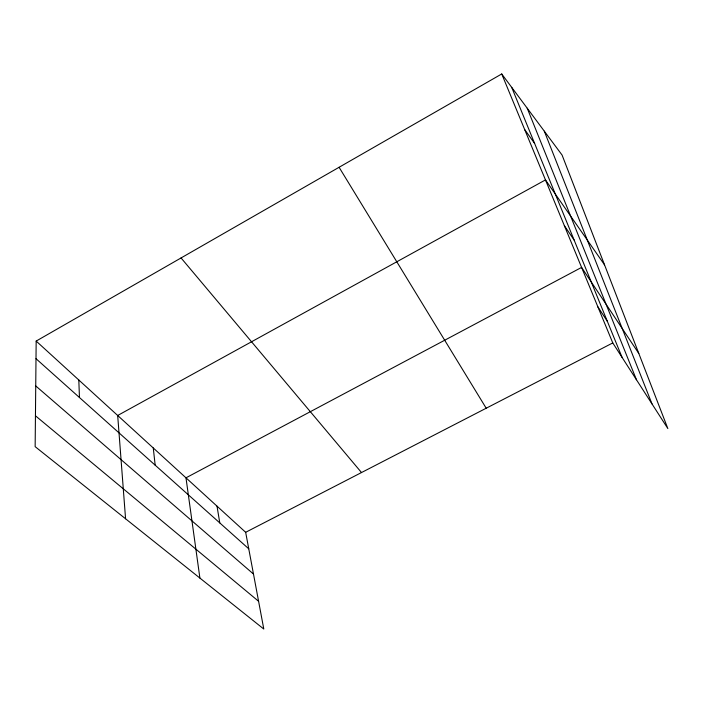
<?xml version="1.0" encoding="UTF-8"?>
<svg xmlns="http://www.w3.org/2000/svg" width="703" height="703" viewBox="0 0 703 703"><rect width="100%" height="100%" fill="white"/><g stroke="black" fill="none" stroke-linecap="round" stroke-linejoin="round"><path stroke-width="1.05" d="M36.169 341.078L35.15 446.66L263.792 629.036L245.663 532.303L36.169 341.078L501.731 73.964L562.075 155.047L667.85 428.558L612.77 342.932L501.731 73.964M245.663 532.303L612.77 342.932M35.449 415.789L258.59 601.285M35.739 385.938L253.484 574.035M36.002 358.688L248.757 548.806M181.058 257.948L361.509 472.548M524.693 129.589L534.631 143.465M604.536 264.855L545.475 179.915L117.682 415.482L125.573 518.788M564.351 225.654L574.123 240.048M638.816 353.486L581.592 267.412L185.979 477.829L199.898 578.077M597.849 306.798L607.348 321.341M339.083 167.279L486.204 408.223M511.705 87.365L622.12 357.467M527.206 108.2L636.452 379.743M544.289 131.153L651.98 403.882M217.016 506.16L219.775 522.909M153.272 447.969L155.17 465.175M78.806 379.998L79.457 397.52"/></g></svg>
